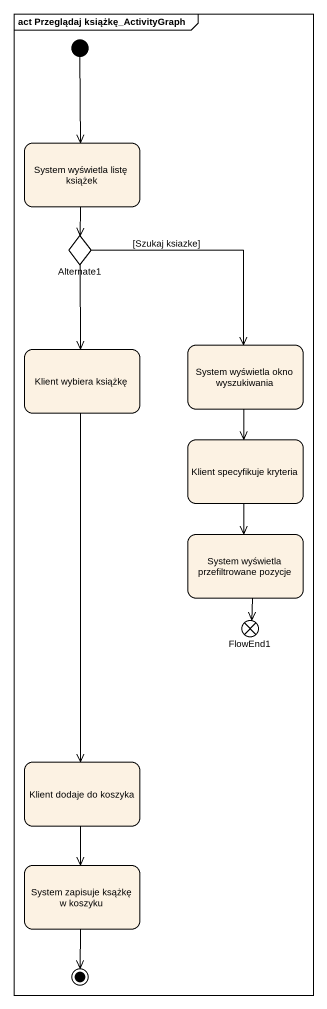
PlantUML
@startuml
mainframe act Przeglądaj książkę_ActivityGraph
hide empty description
state "System wyświetla listę książek" as System_wyświetla_listę
state Alternate1 <<choice>>
state "Klient wybiera książkę" as Klient_wybiera_książkę
state "System wyświetla okno wyszukiwania" as System_wyświetla_okno
state "Klient specyfikuje kryteria" as Klient_specyfikuje_kryteria
state "System wyświetla przefiltrowane pozycje" as System_wyświetla
state FlowEnd1 <<end>>
state "Klient dodaje do koszyka" as Klient_dodaje_do_koszyka
state "System zapisuje ksążkę w koszyku" as System_zapisuje_ksążkę_w
[*] --> System_wyświetla_listę
System_wyświetla_listę --> Alternate1
Alternate1 --> Klient_wybiera_książkę
Alternate1 --> System_wyświetla_okno : [Szukaj ksiazke]
Klient_wybiera_książkę --> Klient_dodaje_do_koszyka
System_wyświetla_okno --> Klient_specyfikuje_kryteria
Klient_specyfikuje_kryteria --> System_wyświetla
System_wyświetla --> FlowEnd1
Klient_dodaje_do_koszyka --> System_zapisuje_ksążkę_w
System_zapisuje_ksążkę_w --> [*]
@enduml
